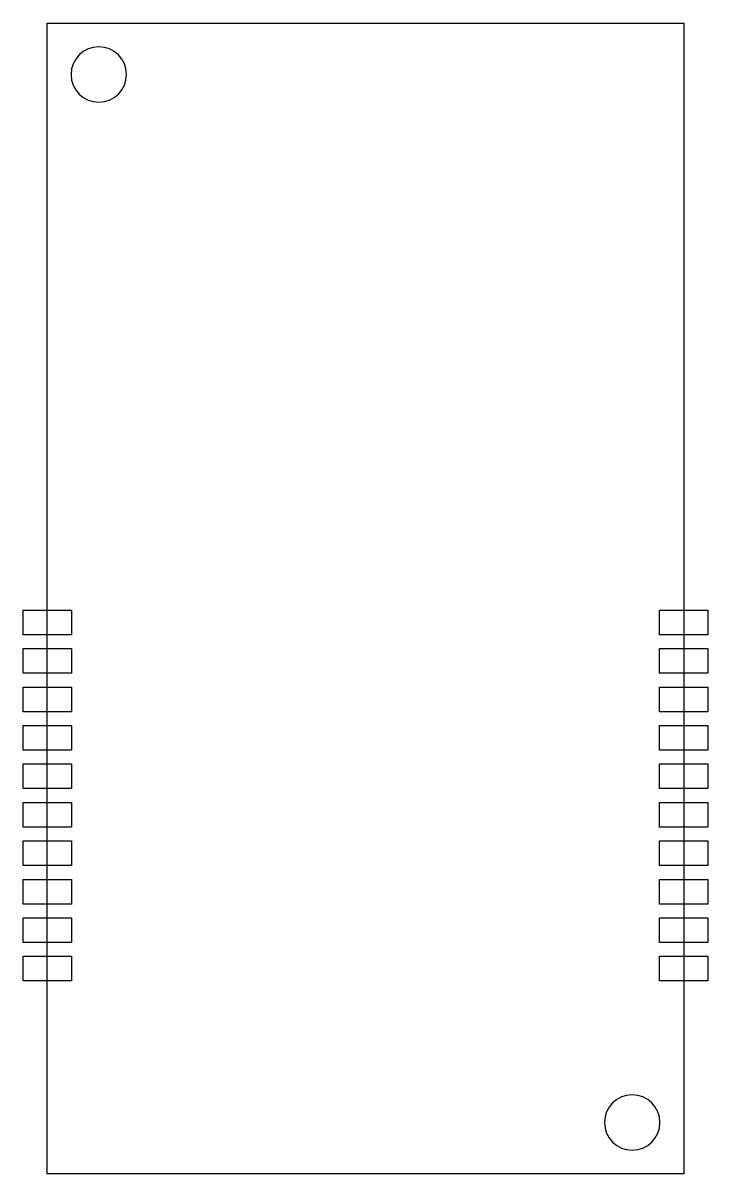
# Model space of a CAD drawing. Extents: x -19 to 3.6, y -25.6 to 12.4.
import ezdxf

# ---------------------------------------------------------------- set-up
doc = ezdxf.new("R2010")
doc.units = 0
doc.layers.add('BG_OUTLINE', color=1, linetype='CONTINUOUS')
doc.layers.add('PIN_BOTTOM', color=5, linetype='CONTINUOUS')

msp = doc.modelspace()

# ---------------------------------------------------------------- linework, layer by layer
at = {"layer": 'BG_OUTLINE'}
msp.add_lwpolyline([(2.8448, -25.550597), (-18.155209, -25.550597), (-18.155209, 12.449302), (2.8448, 12.449302)], close=True, dxfattribs=at)
for points in [[(-15.540711, 10.749305, 1), (-17.369689, 10.749295, 1)], [(2.059203, -23.8506, 1), (0.230397, -23.8506, 1)]]:
    msp.add_lwpolyline(points, format="xyb", close=True, dxfattribs=at)
at = {"layer": 'PIN_BOTTOM'}
for points in [[(-18.955309, -7.747), (-18.955309, -6.9342), (-17.355109, -6.9342), (-17.355109, -7.747)], [(2.0447, -7.747), (2.0447, -6.9342), (3.6449, -6.9342), (3.6449, -7.747)], [(-18.955309, -9.017), (-18.955309, -8.2042), (-17.355109, -8.2042), (-17.355109, -9.017)], [(2.0447, -9.017), (2.0447, -8.2042), (3.6449, -8.2042), (3.6449, -9.017)], [(-18.955309, -10.287), (-18.955309, -9.4742), (-17.355109, -9.4742), (-17.355109, -10.287)], [(2.0447, -10.287), (2.0447, -9.4742), (3.6449, -9.4742), (3.6449, -10.287)], [(-18.955309, -11.557), (-18.955309, -10.7442), (-17.355109, -10.7442), (-17.355109, -11.557)], [(2.0447, -11.557), (2.0447, -10.7442), (3.6449, -10.7442), (3.6449, -11.557)], [(-18.955309, -12.827), (-18.955309, -12.0142), (-17.355109, -12.0142), (-17.355109, -12.827)], [(2.0447, -12.827), (2.0447, -12.0142), (3.6449, -12.0142), (3.6449, -12.827)], [(-18.955309, -14.097), (-18.955309, -13.2842), (-17.355109, -13.2842), (-17.355109, -14.097)], [(2.0447, -14.097), (2.0447, -13.2842), (3.6449, -13.2842), (3.6449, -14.097)], [(-18.955309, -15.367), (-18.955309, -14.5542), (-17.355109, -14.5542), (-17.355109, -15.367)], [(2.0447, -15.367), (2.0447, -14.5542), (3.6449, -14.5542), (3.6449, -15.367)], [(-18.955309, -16.637), (-18.955309, -15.8242), (-17.355109, -15.8242), (-17.355109, -16.637)], [(2.0447, -16.637), (2.0447, -15.8242), (3.6449, -15.8242), (3.6449, -16.637)], [(-18.955309, -17.907), (-18.955309, -17.0942), (-17.355109, -17.0942), (-17.355109, -17.907)], [(2.0447, -17.907), (2.0447, -17.0942), (3.6449, -17.0942), (3.6449, -17.907)], [(-18.955309, -19.177), (-18.955309, -18.3642), (-17.355109, -18.3642), (-17.355109, -19.177)], [(2.0447, -19.177), (2.0447, -18.3642), (3.6449, -18.3642), (3.6449, -19.177)]]:
    msp.add_lwpolyline(points, close=True, dxfattribs=at)

doc.saveas('drawing.dxf')
